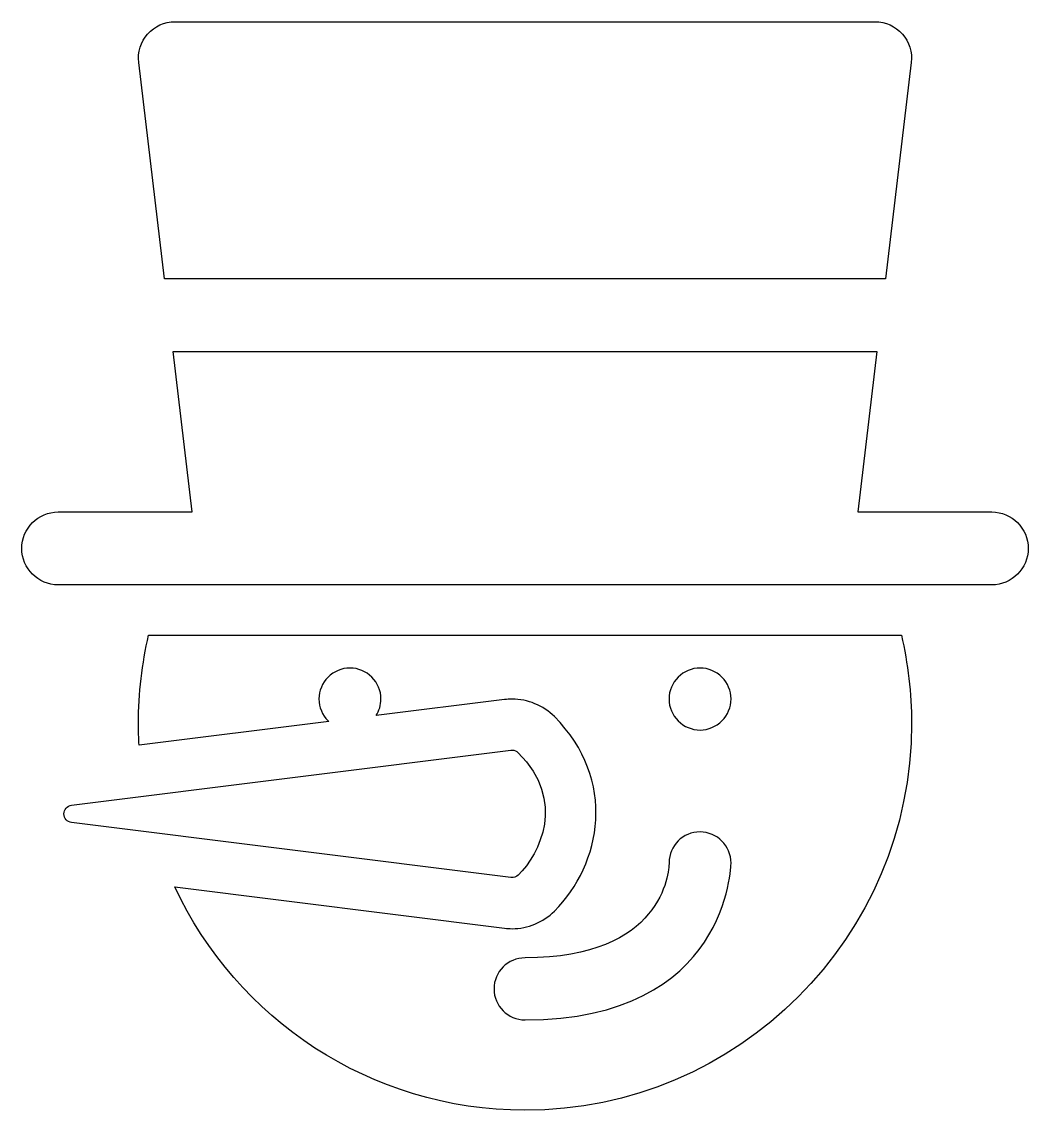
# Model space of a CAD drawing. Header units: centimetres. Extents: x -10 to 10, y -10.8 to 10.8.
import ezdxf

# ---------------------------------------------------------------- set-up
doc = ezdxf.new("R2010")
doc.units = ezdxf.units.CM
doc.header["$MEASUREMENT"] = 0
doc.layers.add('Layer 1', color=7, linetype='Continuous')

msp = doc.modelspace()

# ---------------------------------------------------------------- linework, layer by layer
at = {"layer": 'Layer 1'}
for points, knots in [([(-7.15014, 5.69896), (-7.15014, 5.69896), (7.14992, 5.69896), (7.14992, 5.69896), (7.14992, 5.69896), (7.14992, 5.69896), (7.66016, 9.98643), (7.66016, 9.98643), (7.66016, 9.98643), (7.68459, 10.19164), (7.62003, 10.39751), (7.48286, 10.55206), (7.48286, 10.55206), (7.34554, 10.7066), (7.14876, 10.795), (6.94209, 10.795), (6.94209, 10.795), (6.94209, 10.795), (-6.94231, 10.795), (-6.94231, 10.795), (-6.94231, 10.795), (-7.14898, 10.795), (-7.34576, 10.7066), (-7.48301, 10.55206), (-7.48301, 10.55206), (-7.62018, 10.39751), (-7.68473, 10.19165), (-7.66031, 9.98643), (-7.66031, 9.98643), (-7.66031, 9.98643), (-7.15014, 5.69896), (-7.15014, 5.69896)], [0, 0, 0, 0, 0.11111111, 0.11111111, 0.11111111, 0.11111111, 0.22222222, 0.22222222, 0.22222222, 0.22222222, 0.33333333, 0.33333333, 0.33333333, 0.33333333, 0.44444444, 0.44444444, 0.44444444, 0.44444444, 0.55555556, 0.55555556, 0.55555556, 0.55555556, 0.66666667, 0.66666667, 0.66666667, 0.66666667, 0.77777778, 0.77777778, 0.77777778, 0.77777778, 1, 1, 1, 1]), ([(9.25629, -0.37437), (9.6556, -0.37437), (9.97937, -0.05059), (9.97937, 0.34871), (9.97937, 0.34871), (9.97937, 0.74802), (9.65559, 1.07179), (9.25629, 1.07179), (9.25629, 1.07179), (9.25629, 1.07179), (6.59934, 1.07179), (6.59934, 1.07179), (6.59934, 1.07179), (6.59934, 1.07179), (6.97786, 4.25272), (6.97786, 4.25272), (6.97786, 4.25272), (6.97786, 4.25272), (-6.978, 4.25272), (-6.978, 4.25272), (-6.978, 4.25272), (-6.978, 4.25272), (-6.59948, 1.07179), (-6.59948, 1.07179), (-6.59948, 1.07179), (-6.59948, 1.07179), (-9.25629, 1.07179), (-9.25629, 1.07179), (-9.25629, 1.07179), (-9.6556, 1.07179), (-9.97937, 0.74801), (-9.97937, 0.34871), (-9.97937, 0.34871), (-9.97937, -0.0506), (-9.65559, -0.37437), (-9.25629, -0.37437), (-9.25629, -0.37437), (-9.25629, -0.37437), (9.25629, -0.37437), (9.25629, -0.37437)], [0, 0, 0, 0, 0.09090909, 0.09090909, 0.09090909, 0.09090909, 0.18181818, 0.18181818, 0.18181818, 0.18181818, 0.27272727, 0.27272727, 0.27272727, 0.27272727, 0.36363636, 0.36363636, 0.36363636, 0.36363636, 0.45454545, 0.45454545, 0.45454545, 0.45454545, 0.54545455, 0.54545455, 0.54545455, 0.54545455, 0.63636364, 0.63636364, 0.63636364, 0.63636364, 0.72727273, 0.72727273, 0.72727273, 0.72727273, 0.81818182, 0.81818182, 0.81818182, 0.81818182, 1, 1, 1, 1]), ([(7.44797, -1.37391), (7.44797, -1.37391), (-7.44811, -1.37391), (-7.44811, -1.37391), (-7.44811, -1.37391), (-7.4532, -1.37391), (-7.45814, -1.37333), (-7.46323, -1.37318), (-7.46323, -1.37318), (-7.59531, -1.93605), (-7.66539, -2.52247), (-7.66539, -3.1251), (-7.66539, -3.1251), (-7.66539, -3.26983), (-7.66074, -3.41355), (-7.65274, -3.55632), (-7.65274, -3.55632), (-7.65274, -3.55632), (-3.89121, -3.08585), (-3.89121, -3.08585), (-3.89121, -3.08585), (-3.89601, -3.08134), (-3.90117, -3.0772), (-3.90582, -3.07255), (-3.90582, -3.07255), (-4.02002, -2.95828), (-4.08581, -2.79988), (-4.08581, -2.63791), (-4.08581, -2.63791), (-4.08581, -2.47668), (-4.02002, -2.31828), (-3.90582, -2.20407), (-3.90582, -2.20407), (-3.79155, -2.08914), (-3.63315, -2.02408), (-3.47118, -2.02408), (-3.47118, -2.02408), (-3.30929, -2.02408), (-3.15089, -2.08914), (-3.03662, -2.20407), (-3.03662, -2.20407), (-2.92235, -2.31762), (-2.85656, -2.47602), (-2.85656, -2.63791), (-2.85656, -2.63791), (-2.85656, -2.7556), (-2.89145, -2.87075), (-2.95375, -2.96859), (-2.95375, -2.96859), (-2.95375, -2.96859), (-0.40395, -2.64968), (-0.40395, -2.64968), (-0.40395, -2.64968), (-0.35561, -2.64357), (-0.30574, -2.64052), (-0.25638, -2.64052), (-0.25638, -2.64052), (0.05606, -2.64052), (0.36195, -2.76737), (0.58287, -2.9885), (0.58287, -2.9885), (1.83465, -4.24108), (1.5172, -5.91086), (0.58302, -6.84591), (0.58302, -6.84591), (0.3621, -7.06712), (0.05606, -7.19389), (-0.25652, -7.19389), (-0.25652, -7.19389), (-0.30537, -7.19389), (-0.35495, -7.19076), (-0.4038, -7.18473), (-0.4038, -7.18473), (-0.4038, -7.18473), (-6.94615, -6.36635), (-6.94615, -6.36635), (-6.94615, -6.36635), (-5.72317, -8.97999), (-3.06971, -10.795), (-0.00007, -10.795), (-0.00007, -10.795), (4.22663, -10.795), (7.66518, -7.35427), (7.66518, -3.1251), (7.66518, -3.1251), (7.66518, -2.52247), (7.5951, -1.93605), (7.46302, -1.37318), (7.46302, -1.37318), (7.458, -1.37333), (7.45306, -1.37391), (7.44797, -1.37391)], [0, 0, 0, 0, 0.04166667, 0.04166667, 0.04166667, 0.04166667, 0.08333333, 0.08333333, 0.08333333, 0.08333333, 0.125, 0.125, 0.125, 0.125, 0.16666667, 0.16666667, 0.16666667, 0.16666667, 0.20833333, 0.20833333, 0.20833333, 0.20833333, 0.25, 0.25, 0.25, 0.25, 0.29166667, 0.29166667, 0.29166667, 0.29166667, 0.33333333, 0.33333333, 0.33333333, 0.33333333, 0.375, 0.375, 0.375, 0.375, 0.41666667, 0.41666667, 0.41666667, 0.41666667, 0.45833333, 0.45833333, 0.45833333, 0.45833333, 0.5, 0.5, 0.5, 0.5, 0.54166667, 0.54166667, 0.54166667, 0.54166667, 0.58333333, 0.58333333, 0.58333333, 0.58333333, 0.625, 0.625, 0.625, 0.625, 0.66666667, 0.66666667, 0.66666667, 0.66666667, 0.70833333, 0.70833333, 0.70833333, 0.70833333, 0.75, 0.75, 0.75, 0.75, 0.79166667, 0.79166667, 0.79166667, 0.79166667, 0.83333333, 0.83333333, 0.83333333, 0.83333333, 0.875, 0.875, 0.875, 0.875, 0.91666667, 0.91666667, 0.91666667, 0.91666667, 1, 1, 1, 1]), ([(3.90597, -3.07254), (3.79104, -3.18747), (3.63264, -3.25333), (3.47141, -3.25333), (3.47141, -3.25333), (3.30945, -3.25333), (3.15112, -3.18754), (3.03685, -3.07254), (3.03685, -3.07254), (2.92192, -2.95899), (2.85679, -2.80059), (2.85679, -2.6379), (2.85679, -2.6379), (2.85679, -2.47601), (2.92192, -2.31761), (3.03685, -2.20406), (3.03685, -2.20406), (3.15112, -2.08913), (3.30945, -2.02407), (3.47141, -2.02407), (3.47141, -2.02407), (3.63264, -2.02407), (3.79104, -2.08913), (3.90597, -2.20406), (3.90597, -2.20406), (4.02024, -2.31833), (4.08603, -2.47673), (4.08603, -2.6379), (4.08603, -2.6379), (4.08603, -2.79987), (4.02017, -2.95827), (3.90597, -3.07254)], [0, 0, 0, 0, 0.11111111, 0.11111111, 0.11111111, 0.11111111, 0.22222222, 0.22222222, 0.22222222, 0.22222222, 0.33333333, 0.33333333, 0.33333333, 0.33333333, 0.44444444, 0.44444444, 0.44444444, 0.44444444, 0.55555556, 0.55555556, 0.55555556, 0.55555556, 0.66666667, 0.66666667, 0.66666667, 0.66666667, 0.77777778, 0.77777778, 0.77777778, 0.77777778, 1, 1, 1, 1]), ([(-9.14413, -4.91714), (-9.14413, -5.00488), (-9.07849, -5.07932), (-8.99133, -5.09022), (-8.99133, -5.09022), (-8.99133, -5.09022), (-0.2782, -6.18012), (-0.2782, -6.18012), (-0.2782, -6.18012), (-0.22368, -6.18695), (-0.17069, -6.16791), (-0.13318, -6.1304), (-0.13318, -6.1304), (0.28604, -5.71074), (0.82558, -4.66352), (-0.13325, -3.70403), (-0.13325, -3.70403), (-0.16582, -3.67146), (-0.21067, -3.65285), (-0.25639, -3.65285), (-0.25639, -3.65285), (-0.26351, -3.65285), (-0.27064, -3.65329), (-0.27769, -3.65416), (-0.27769, -3.65416), (-0.27769, -3.65416), (-8.99125, -4.74398), (-8.99125, -4.74398), (-8.99125, -4.74398), (-9.07849, -4.75489), (-9.14413, -4.82933), (-9.14413, -4.91714)], [0, 0, 0, 0, 0.11111111, 0.11111111, 0.11111111, 0.11111111, 0.22222222, 0.22222222, 0.22222222, 0.22222222, 0.33333333, 0.33333333, 0.33333333, 0.33333333, 0.44444444, 0.44444444, 0.44444444, 0.44444444, 0.55555556, 0.55555556, 0.55555556, 0.55555556, 0.66666667, 0.66666667, 0.66666667, 0.66666667, 0.77777778, 0.77777778, 0.77777778, 0.77777778, 1, 1, 1, 1]), ([(0, -9.00274), (-0.33948, -9.00274), (-0.61462, -8.72752), (-0.61462, -8.38812), (-0.61462, -8.38812), (-0.61462, -8.04872), (-0.3394, -7.7735), (0, -7.7735), (0, -7.7735), (2.73502, -7.7735), (2.85221, -6.07938), (2.85657, -5.88616), (2.85657, -5.88616), (2.85657, -5.54668), (3.13172, -5.27481), (3.47112, -5.27481), (3.47112, -5.27481), (3.81052, -5.27481), (4.08574, -5.5533), (4.08574, -5.89278), (4.08574, -5.89278), (4.08582, -5.9238), (4.03907, -9.00274), (0, -9.00274)], [0, 0, 0, 0, 0.14285714, 0.14285714, 0.14285714, 0.14285714, 0.28571429, 0.28571429, 0.28571429, 0.28571429, 0.42857143, 0.42857143, 0.42857143, 0.42857143, 0.57142857, 0.57142857, 0.57142857, 0.57142857, 0.71428571, 0.71428571, 0.71428571, 0.71428571, 1, 1, 1, 1])]:
    msp.add_open_spline(points, degree=3, knots=knots, dxfattribs=at)

doc.saveas('drawing.dxf')
